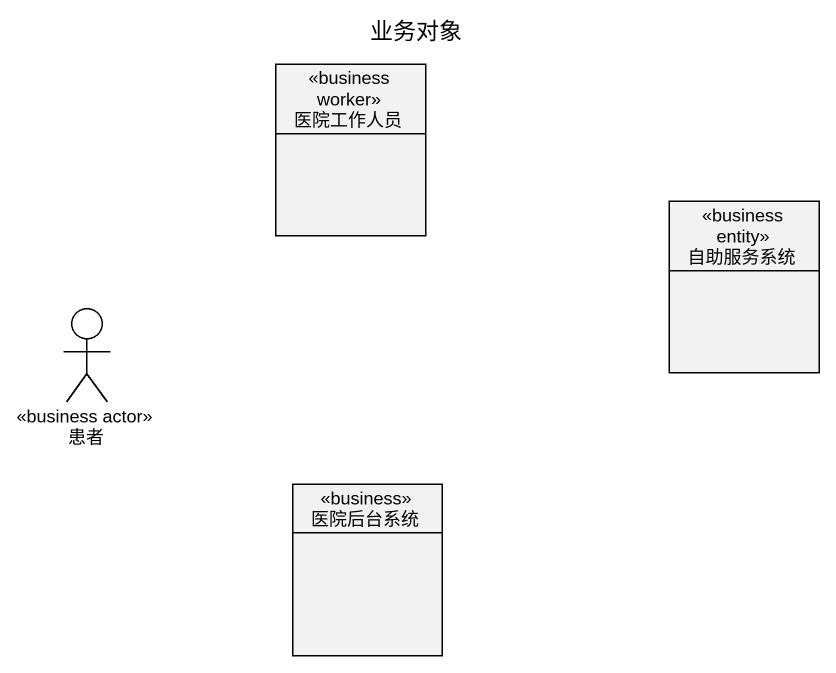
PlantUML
@startuml
title 业务对象
allowmixing
hide circle
hide empty members
class 医院工作人员 <<business worker>>
class 自助服务系统 <<business entity>>
actor 患者 <<business actor>>
class 医院后台系统 <<business>>
@enduml
